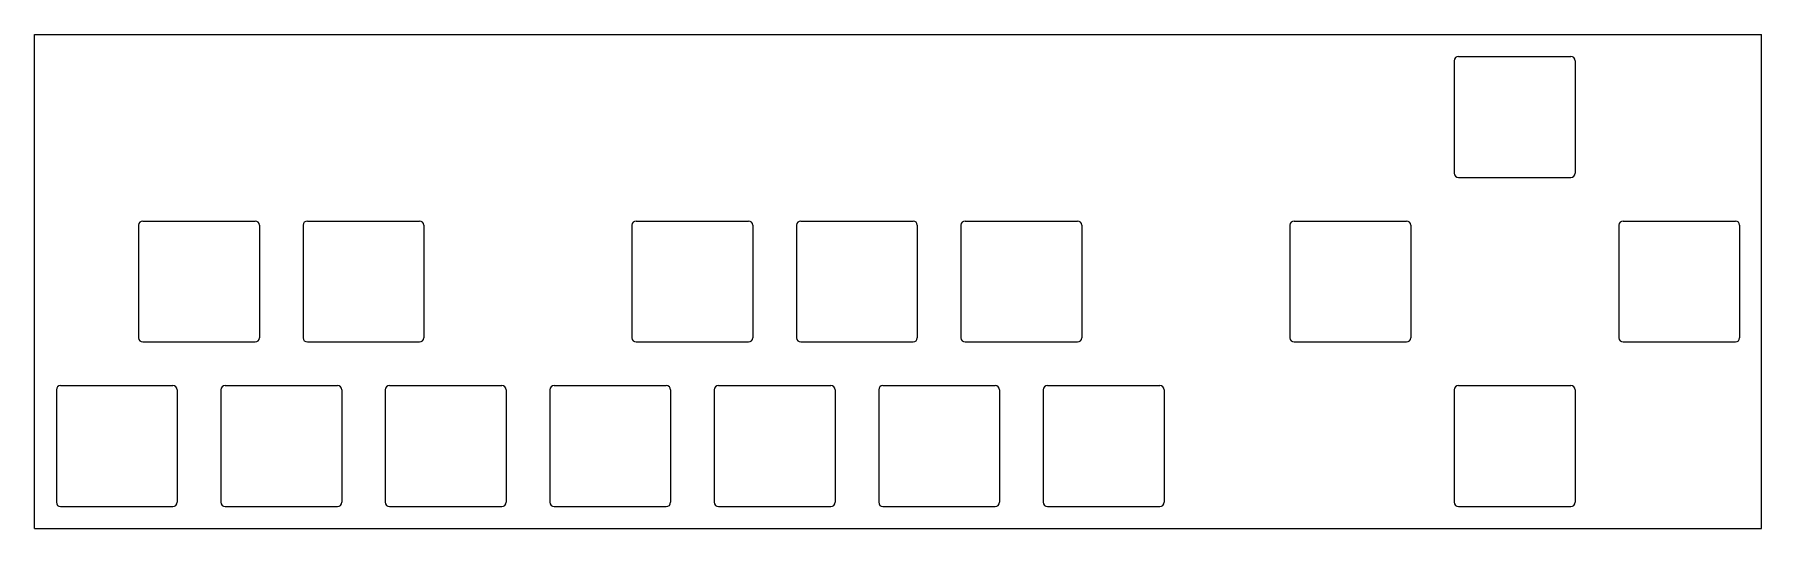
# Model space of a CAD drawing. Header units: millimetres. Extents: x 0 to 200, y -57 to 0.
import ezdxf

# ---------------------------------------------------------------- set-up
doc = ezdxf.new("R2010")
doc.units = ezdxf.units.MM

msp = doc.modelspace()

# ---------------------------------------------------------------- linework, layer by layer
for p, q in [((0, 0), (200.025, 0)), ((0, -57.15), (0, 0)), ((200.025, -57.15), (200.025, 0)), ((164.45, -3.025), (164.45, -16.025)), ((164.95, -2.525), (177.95, -2.525)), ((178.45, -3.025), (178.45, -16.025)), ((164.95, -16.525), (177.95, -16.525)), ((12.55, -21.575), (25.55, -21.575)), ((31.6, -21.575), (44.6, -21.575)), ((69.7, -21.575), (82.7, -21.575)), ((88.75, -21.575), (101.75, -21.575)), ((107.8, -21.575), (120.8, -21.575)), ((145.9, -21.575), (158.9, -21.575)), ((184, -21.575), (197, -21.575)), ((12.05, -22.075), (12.05, -35.075)), ((26.05, -22.075), (26.05, -35.075)), ((31.1, -22.075), (31.1, -35.075)), ((45.1, -22.075), (45.1, -35.075)), ((69.2, -22.075), (69.2, -35.075)), ((83.2, -22.075), (83.2, -35.075)), ((88.25, -22.075), (88.25, -35.075)), ((102.25, -22.075), (102.25, -35.075)), ((107.3, -22.075), (107.3, -35.075)), ((121.3, -22.075), (121.3, -35.075)), ((145.4, -22.075), (145.4, -35.075)), ((159.4, -22.075), (159.4, -35.075)), ((183.5, -22.075), (183.5, -35.075)), ((197.5, -22.075), (197.5, -35.075)), ((12.55, -35.575), (25.55, -35.575)), ((31.6, -35.575), (44.6, -35.575)), ((69.7, -35.575), (82.7, -35.575)), ((88.75, -35.575), (101.75, -35.575)), ((107.8, -35.575), (120.8, -35.575)), ((145.9, -35.575), (158.9, -35.575)), ((184, -35.575), (197, -35.575)), ((2.525, -41.125), (2.525, -54.125)), ((3.025, -40.625), (16.025, -40.625)), ((16.525, -41.125), (16.525, -54.125)), ((21.575, -41.125), (21.575, -54.125)), ((22.075, -40.625), (35.075, -40.625)), ((35.575, -41.125), (35.575, -54.125)), ((40.625, -41.125), (40.625, -54.125)), ((41.125, -40.625), (54.125, -40.625)), ((54.625, -41.125), (54.625, -54.125)), ((59.675, -41.125), (59.675, -54.125)), ((60.175, -40.625), (73.175, -40.625)), ((73.675, -41.125), (73.675, -54.125)), ((78.725, -41.125), (78.725, -54.125)), ((79.225, -40.625), (92.225, -40.625)), ((92.725, -41.125), (92.725, -54.125)), ((97.775, -41.125), (97.775, -54.125)), ((98.275, -40.625), (111.275, -40.625)), ((111.775, -41.125), (111.775, -54.125)), ((116.825, -41.125), (116.825, -54.125)), ((117.325, -40.625), (130.325, -40.625)), ((130.825, -41.125), (130.825, -54.125)), ((164.45, -41.125), (164.45, -54.125)), ((164.95, -40.625), (177.95, -40.625)), ((178.45, -41.125), (178.45, -54.125)), ((3.025, -54.625), (16.025, -54.625)), ((22.075, -54.625), (35.075, -54.625)), ((41.125, -54.625), (54.125, -54.625)), ((60.175, -54.625), (73.175, -54.625)), ((79.225, -54.625), (92.225, -54.625)), ((98.275, -54.625), (111.275, -54.625)), ((117.325, -54.625), (130.325, -54.625)), ((164.95, -54.625), (177.95, -54.625)), ((0, -57.15), (200.025, -57.15))]:
    msp.add_line(p, q)
for centre, start, end in [((164.95, -3.025), 90, 180), ((177.95, -3.025), 0, 90), ((164.95, -16.025), 180, 270), ((177.95, -16.025), 270, 0), ((12.55, -22.075), 90, 180), ((25.55, -22.075), 0, 90), ((31.6, -22.075), 90, 180), ((44.6, -22.075), 0, 90), ((69.7, -22.075), 90, 180), ((82.7, -22.075), 0, 90), ((88.75, -22.075), 90, 180), ((101.75, -22.075), 0, 90), ((107.8, -22.075), 90, 180), ((120.8, -22.075), 0, 90), ((145.9, -22.075), 90, 180), ((158.9, -22.075), 0, 90), ((184, -22.075), 90, 180), ((197, -22.075), 0, 90), ((12.55, -35.075), 180, 270), ((25.55, -35.075), 270, 0), ((31.6, -35.075), 180, 270), ((44.6, -35.075), 270, 0), ((69.7, -35.075), 180, 270), ((82.7, -35.075), 270, 0), ((88.75, -35.075), 180, 270), ((101.75, -35.075), 270, 0), ((107.8, -35.075), 180, 270), ((120.8, -35.075), 270, 0), ((145.9, -35.075), 180, 270), ((158.9, -35.075), 270, 0), ((184, -35.075), 180, 270), ((197, -35.075), 270, 0), ((3.025, -41.125), 90, 180), ((16.025, -41.125), 0, 90), ((22.075, -41.125), 90, 180), ((35.075, -41.125), 0, 90), ((41.125, -41.125), 90, 180), ((54.125, -41.125), 0, 90), ((60.175, -41.125), 90, 180), ((73.175, -41.125), 0, 90), ((79.225, -41.125), 90, 180), ((92.225, -41.125), 0, 90), ((98.275, -41.125), 90, 180), ((111.275, -41.125), 0, 90), ((117.325, -41.125), 90, 180), ((130.325, -41.125), 0, 90), ((164.95, -41.125), 90, 180), ((177.95, -41.125), 0, 90), ((3.025, -54.125), 180, 270), ((16.025, -54.125), 270, 0), ((22.075, -54.125), 180, 270), ((35.075, -54.125), 270, 0), ((41.125, -54.125), 180, 270), ((54.125, -54.125), 270, 0), ((60.175, -54.125), 180, 270), ((73.175, -54.125), 270, 0), ((79.225, -54.125), 180, 270), ((92.225, -54.125), 270, 0), ((98.275, -54.125), 180, 270), ((111.275, -54.125), 270, 0), ((117.325, -54.125), 180, 270), ((130.325, -54.125), 270, 0), ((164.95, -54.125), 180, 270), ((177.95, -54.125), 270, 0)]:
    msp.add_arc(centre, 0.5, start, end)

doc.saveas('drawing.dxf')
